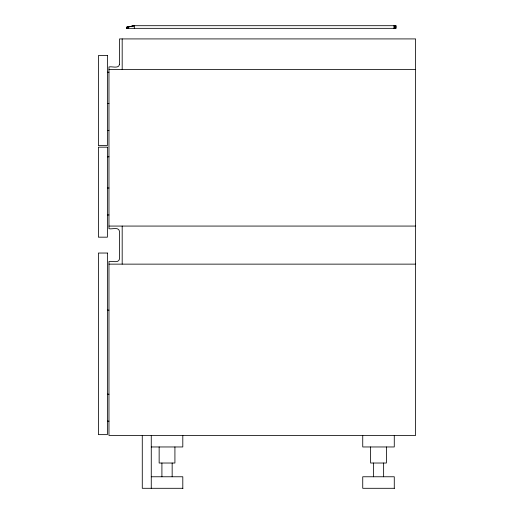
<?xml version="1.0" encoding="UTF-8"?>
<svg xmlns="http://www.w3.org/2000/svg" width="514" height="514" viewBox="0 0 514 514"><rect width="100%" height="100%" fill="white"/><g stroke="black" fill="none" stroke-linecap="round" stroke-linejoin="round"><path stroke-width="0.77" d="M134.308 25.7L128.037 27.017L128.044 28.341L127.594 27.088L127.209 28.341L127.209 27.152L134.308 25.7L396.043 25.7L395.986 28.341L126.412 28.341L126.425 27.281L134.308 25.7L134.308 28.341M128.037 27.017L127.6 28.341L127.209 27.152L126.881 28.341L126.881 27.203L127.209 28.341M126.881 28.341L126.637 27.242L126.47 28.341L126.476 27.274L126.63 28.341L127.042 27.762M126.63 28.341L126.637 27.242M126.412 28.341L126.476 27.274M108.968 69.583L415.608 69.583M107.381 72.223L108.981 72.223M107.381 103.417L108.981 103.417M107.381 130.383L108.981 130.383M107.381 156.815L108.981 156.815M107.381 188.008L108.981 188.008M107.381 214.968L108.981 214.968M108.968 226.07L415.608 226.07M108.968 264.138L415.608 264.138M107.381 310.135L108.981 310.135M107.381 394.193L108.981 394.193M107.381 421.159L108.981 421.159M151.264 446.962L182.804 446.962L182.804 435.429M151.264 476.767L182.804 476.767L182.804 488.3M182.984 488.3L142.275 488.3L142.275 435.429M394.456 488.3L362.736 488.3L362.736 476.767L394.277 476.767L394.277 488.3M126.47 28.341L126.425 27.281M128.519 26.934L128.532 28.341M127.594 27.088L127.6 28.341M395.831 25.7L395.831 28.341M395.581 25.7L395.581 28.341M395.253 25.7L395.253 28.341M394.861 25.7L394.861 28.341M394.411 25.7L394.411 28.341M394.277 435.429L394.277 446.962L362.736 446.962L362.736 435.429M393.93 25.7L393.93 28.341M386.393 446.962L386.393 463.024L370.62 463.024L370.62 446.962M383.63 463.024L383.63 476.767M373.382 463.024L373.382 476.767M174.921 446.962L174.921 463.024L159.147 463.024L159.147 446.962M172.158 463.024L172.158 476.767M161.91 463.024L161.91 476.767M151.264 435.429L151.264 488.3M122.184 38.916L122.184 69.583M122.184 226.07L122.184 264.138M119.544 64.295C118.843 69.133 111.943 66.126 108.968 66.936L108.968 228.717C111.943 229.527 118.843 226.52 119.544 231.358L119.544 258.85C118.843 263.695 111.943 260.682 108.968 261.491L108.968 435.429L415.608 435.429L415.608 38.916L119.544 38.916L119.544 64.295M107.381 55.57L98.392 55.57L98.392 145.578L107.381 145.578L107.381 55.57M107.381 147.165L98.392 147.165L98.392 237.172L107.381 237.172L107.381 147.165M107.381 253.036L98.392 253.036L98.392 434.638L107.381 434.638L107.381 253.036"/></g></svg>
